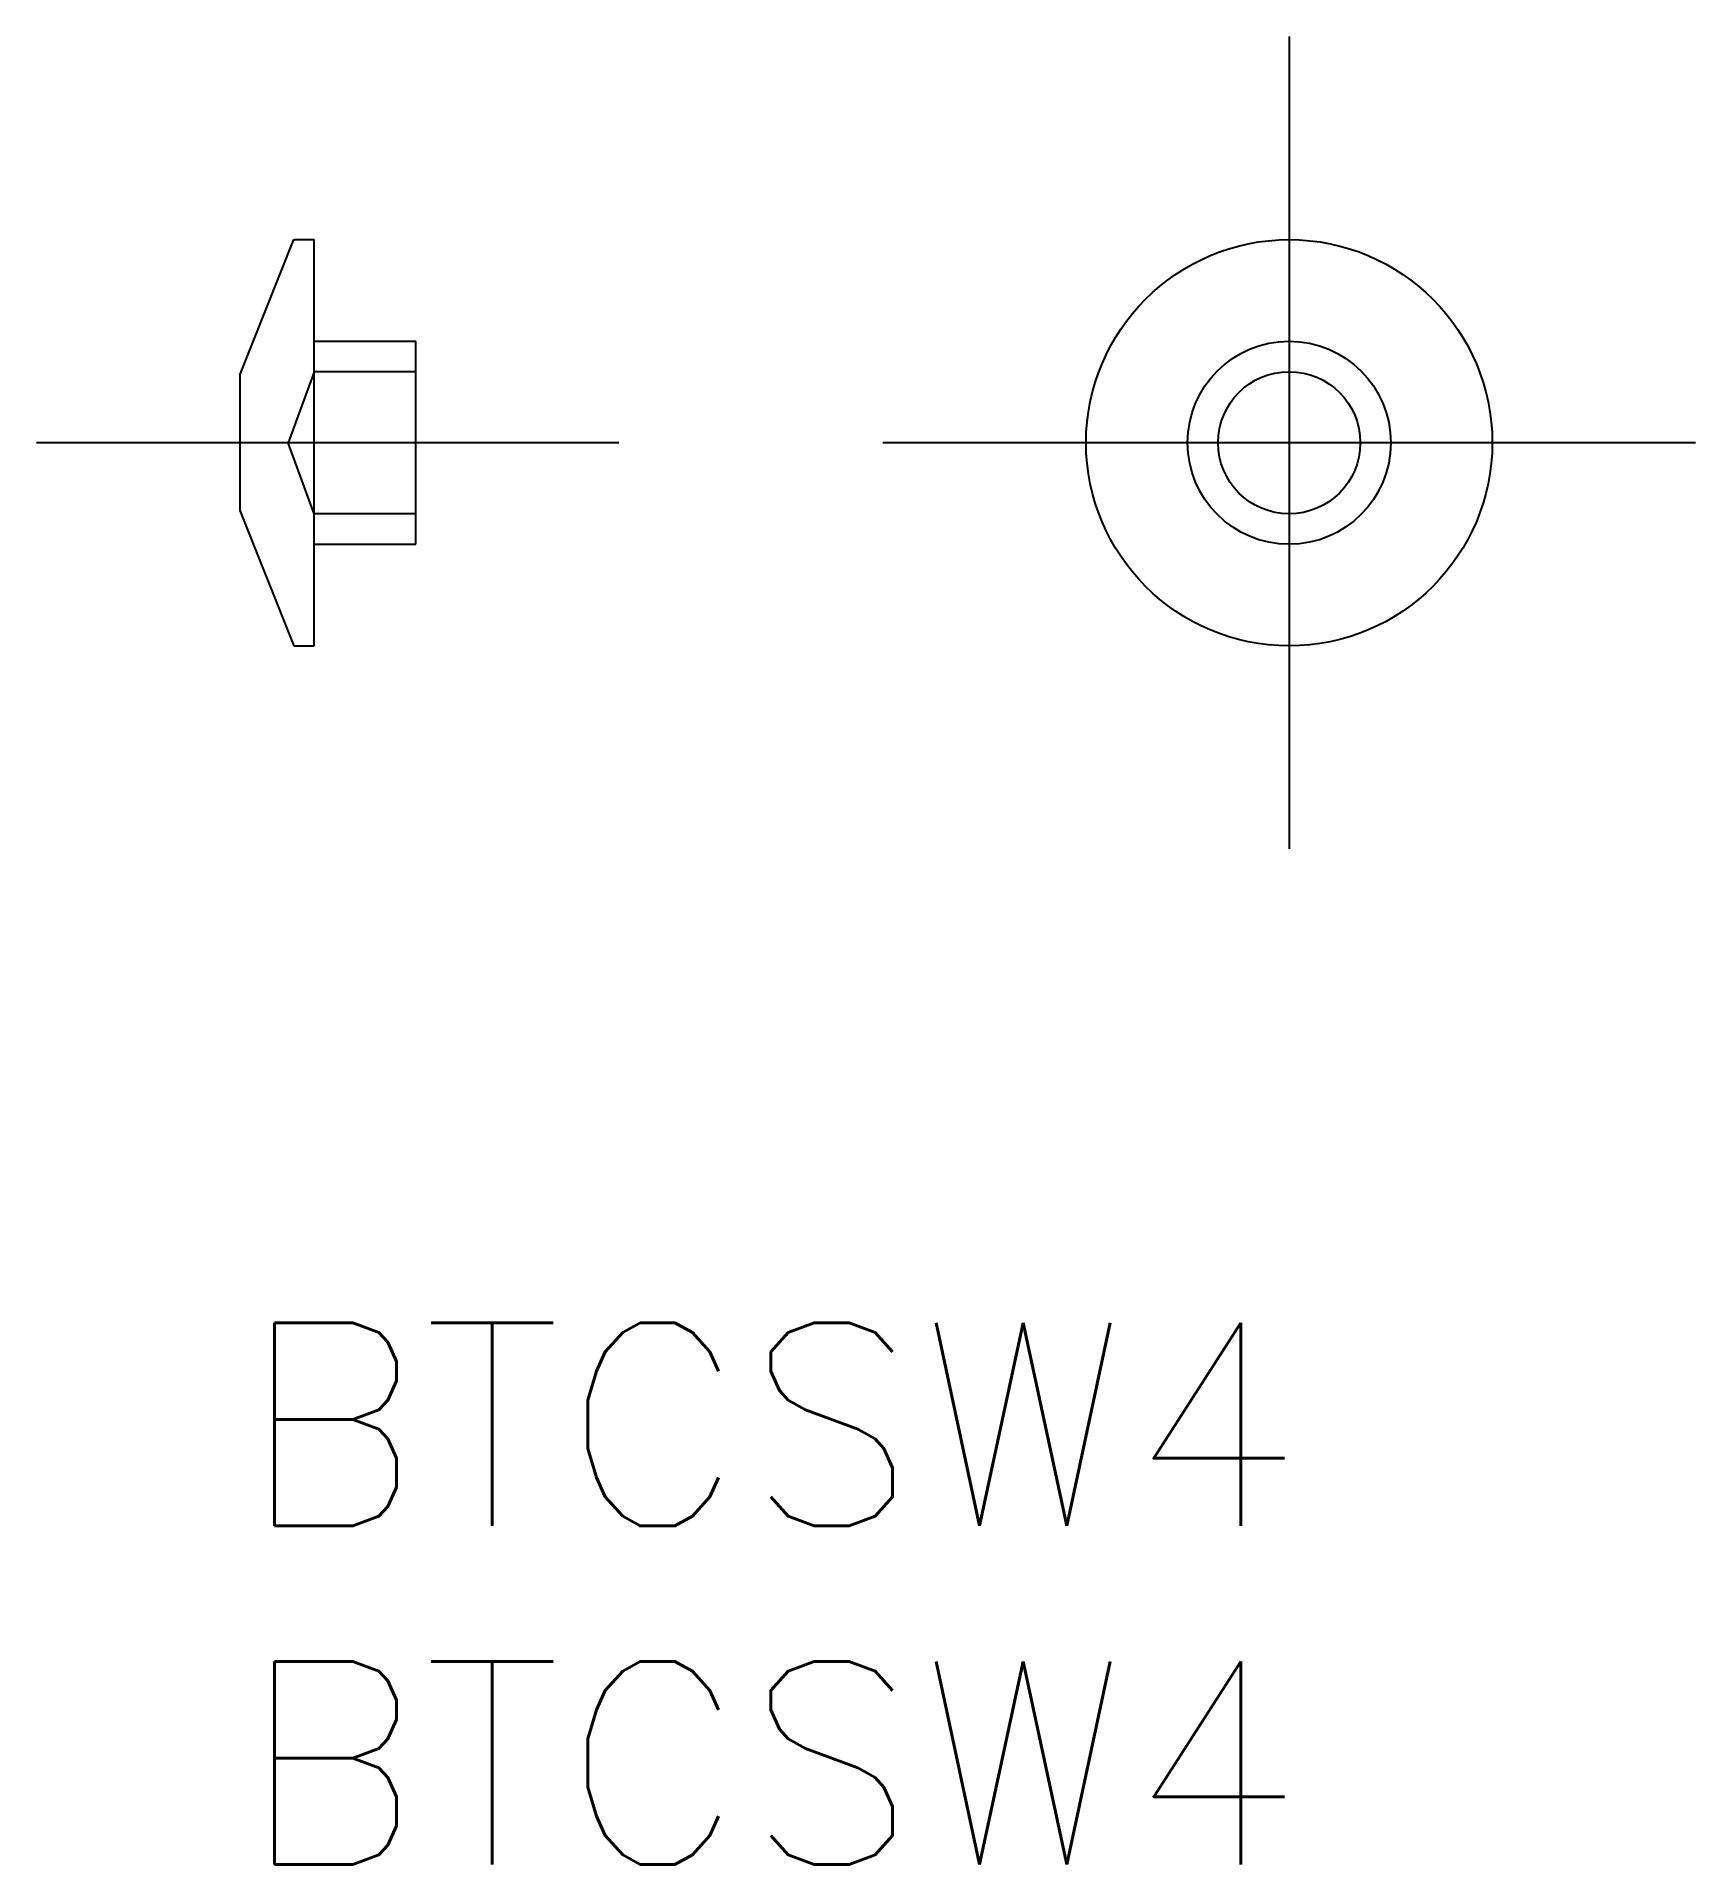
# Model space of a CAD drawing. Extents: x -3 to 21.5, y -8 to 19.
import ezdxf

# ---------------------------------------------------------------- set-up
doc = ezdxf.new("R2010")
doc.units = 0
doc.header["$LTSCALE"] = 0.5
doc.linetypes.add('CENTER', pattern=[50.8, 31.75, -6.35, 6.35, -6.35])
doc.linetypes.add('DASHED', pattern=[19.05, 12.7, -6.35])
for name, color, linetype in [('MSM_CENTER', 1, 'CENTER'), ('MSM_CONTINUOUS', 7, 'CONTINUOUS'), ('MSM_DASHED', 4, 'DASHED'), ('MSM_PART_NUMBER', 7, 'CONTINUOUS')]:
    doc.layers.add(name, color=color, linetype=linetype)
doc.styles.get("Standard").update_dxf_attribs({"font": 'txt.shx', "height": 1, "bigfont": 'bigfont.shx'})

# ---------------------------------------------------------------- blocks, each defined once
blk = doc.blocks.new('*U5')
at = {"layer": 'MSM_PART_NUMBER'}
blk.add_text('BTCSW4', height=3, dxfattribs=at).set_placement((0, -3))
blk = doc.blocks.new('*U6')
at = {"layer": 'MSM_PART_NUMBER'}
blk.add_text('BTCSW4', height=3, dxfattribs=at).set_placement((0, -8))

msp = doc.modelspace()

# ---------------------------------------------------------------- linework, layer by layer
at = {"layer": 'MSM_CENTER'}
for p, q in [((15.5, 19), (15.5, 7)), ((5.6, 13), (-3, 13)), ((21.5, 13), (9.5, 13))]:
    msp.add_line(p, q, dxfattribs=at)
at = {"layer": 'MSM_CONTINUOUS'}
for p, q in [((0, 14), (0.8, 16)), ((0.8, 16), (1.1, 16)), ((1.1, 10), (1.1, 16)), ((1.1, 14.5), (2.6, 14.5)), ((2.6, 11.5), (2.6, 14.5)), ((0, 14), (0, 12)), ((0, 12), (0.8, 10)), ((1.1, 11.5), (2.6, 11.5)), ((0.8, 10), (1.1, 10))]:
    msp.add_line(p, q, dxfattribs=at)
for radius in [3, 1.5, 1.05]:
    msp.add_circle((15.5, 13), radius, dxfattribs=at)
at = {"layer": 'MSM_DASHED'}
for p, q in [((1.1, 14.05), (0.718, 13)), ((2.6, 14.05), (1.1, 14.05)), ((1.1, 11.95), (0.718, 13)), ((2.6, 11.95), (1.1, 11.95))]:
    msp.add_line(p, q, dxfattribs=at)

# ---------------------------------------------------------------- block references
at = {"layer": 'MSM_CONTINUOUS'}
for name in ['*U5', '*U6']:
    msp.add_blockref(name, (0, 0), dxfattribs=at)

doc.saveas('drawing.dxf')
